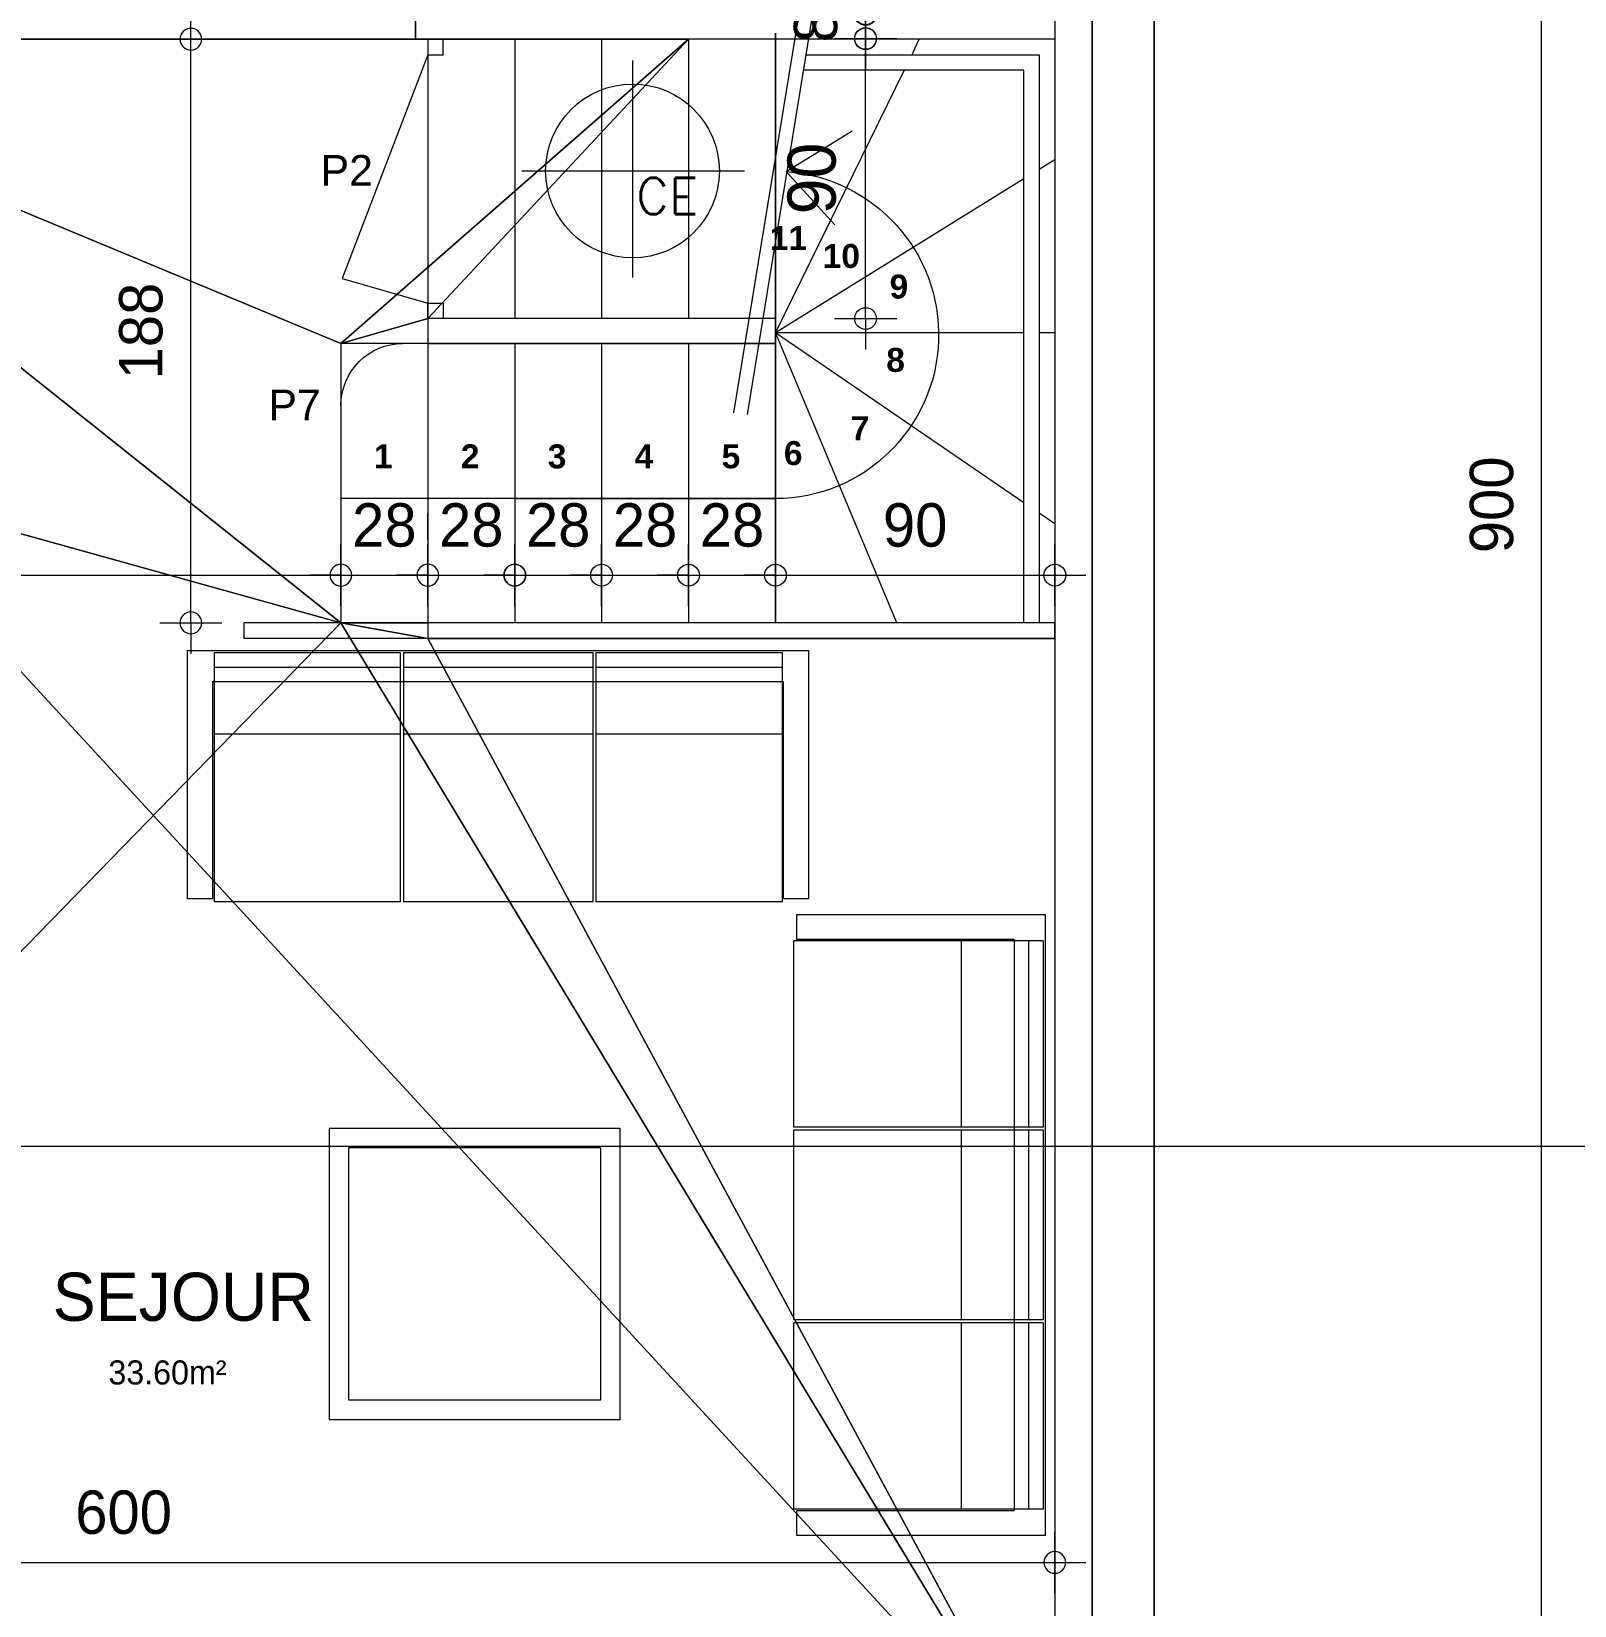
# Model space of a CAD drawing. Header units: metres. Extents: x 1.8 to 61.8, y -53.3 to -11.3.
# Drawn here: x 22.38 to 27.36, y -22.85 to -17.77 of the extents above; entities that cross this region are included whole.
import ezdxf
from ezdxf.enums import TextEntityAlignment as Align
from ezdxf.lldxf.tags import DXFTag

# ---------------------------------------------------------------- set-up
doc = ezdxf.new("R2010")
doc.units = ezdxf.units.M
doc.header["$MEASUREMENT"] = 0
for name, color, linetype in [('Calque commun', 7, 'Continuous'), ('Cotations', 7, 'Continuous'), ('Textes', 7, 'Continuous')]:
    doc.layers.add(name, color=color, linetype=linetype)
doc.styles.add('Arial14', font='arial.ttf', dxfattribs={"height": 0.098961})
doc.styles.add('Arial6', font='arialbd.ttf', dxfattribs={"height": 0.077267})
doc.styles.add('Century Gothic Gras', font='txt.shx', dxfattribs={"height": 0.116336})
doc.styles.add('Century Gothic12', font='GOTHIC.TTF', dxfattribs={"height": 0.077575})
doc.styles.add('Century Gothic18', font='GOTHIC.TTF', dxfattribs={"height": 0.139636})
doc.styles.add('Century Gothic21', font='GOTHIC.TTF', dxfattribs={"height": 0.155151})
doc.styles.add('Century Gothic22', font='GOTHIC.TTF', dxfattribs={"height": 0.155151})
tags = doc.linetypes.add('DASHDOT2', pattern=[0.5, 0.25, -0.125, 0, -0.125]).pattern_tags.tags
tags[10:11] = [DXFTag(74, 4), DXFTag(75, 0), DXFTag(340, '0'), DXFTag(46, 1.0), DXFTag(50, 0.0), DXFTag(44, 0.0), DXFTag(45, 0.0)]
tags[8:9] = [DXFTag(74, 4), DXFTag(75, 0), DXFTag(340, '0'), DXFTag(46, 1.0), DXFTag(50, 0.0), DXFTag(44, 0.0), DXFTag(45, 0.0)]
tags[6:7] = [DXFTag(74, 4), DXFTag(75, 0), DXFTag(340, '0'), DXFTag(46, 1.0), DXFTag(50, 0.0), DXFTag(44, 0.0), DXFTag(45, 0.0)]
tags[4:5] = [DXFTag(74, 4), DXFTag(75, 0), DXFTag(340, '0'), DXFTag(46, 1.0), DXFTag(50, 0.0), DXFTag(44, 0.0), DXFTag(45, 0.0)]
tags = doc.linetypes.add('DOT2', pattern=[0.125, 0, -0.125]).pattern_tags.tags
tags[6:7] = [DXFTag(74, 4), DXFTag(75, 0), DXFTag(340, '0'), DXFTag(46, 1.0), DXFTag(50, 0.0), DXFTag(44, 0.0), DXFTag(45, 0.0)]
tags[4:5] = [DXFTag(74, 4), DXFTag(75, 0), DXFTag(340, '0'), DXFTag(46, 1.0), DXFTag(50, 0.0), DXFTag(44, 0.0), DXFTag(45, 0.0)]
tags = doc.linetypes.add('HIDDEN', pattern=[0.375, 0.25, -0.125]).pattern_tags.tags
tags[6:7] = [DXFTag(74, 4), DXFTag(75, 0), DXFTag(340, '0'), DXFTag(46, 1.0), DXFTag(50, 0.0), DXFTag(44, 0.0), DXFTag(45, 0.0)]
tags[4:5] = [DXFTag(74, 4), DXFTag(75, 0), DXFTag(340, '0'), DXFTag(46, 1.0), DXFTag(50, 0.0), DXFTag(44, 0.0), DXFTag(45, 0.0)]
tags = doc.linetypes.add('HIDDEN2', pattern=[0.1875, 0.125, -0.0625]).pattern_tags.tags
tags[6:7] = [DXFTag(74, 4), DXFTag(75, 0), DXFTag(340, '0'), DXFTag(46, 1.0), DXFTag(50, 0.0), DXFTag(44, 0.0), DXFTag(45, 0.0)]
tags[4:5] = [DXFTag(74, 4), DXFTag(75, 0), DXFTag(340, '0'), DXFTag(46, 1.0), DXFTag(50, 0.0), DXFTag(44, 0.0), DXFTag(45, 0.0)]
tags = doc.linetypes.add('HIDDENX2', pattern=[0.75, 0.5, -0.25]).pattern_tags.tags
tags[6:7] = [DXFTag(74, 4), DXFTag(75, 0), DXFTag(340, '0'), DXFTag(46, 1.0), DXFTag(50, 0.0), DXFTag(44, 0.0), DXFTag(45, 0.0)]
tags[4:5] = [DXFTag(74, 4), DXFTag(75, 0), DXFTag(340, '0'), DXFTag(46, 1.0), DXFTag(50, 0.0), DXFTag(44, 0.0), DXFTag(45, 0.0)]

# ---------------------------------------------------------------- blocks, each defined once
blk = doc.blocks.new('Block52090')
at = {"layer": 'Calque commun', "color": 7, "linetype": 'Continuous', "lineweight": 18}
blk.add_line((26.0015, -14.7998), (26.0015, -23.7998), dxfattribs=at)
at = {"layer": 'Calque commun', "color": 7, "linetype": 'Continuous', "lineweight": 9}
for p, q in [((25.8015, -14.9998), (25.8015, -23.5998)), ((25.6815, -15.1198), (25.6815, -23.4798))]:
    blk.add_line(p, q, dxfattribs=at)
blk = doc.blocks.new('DimLine52448')
at = {"layer": 'Calque commun', "color": 5, "linetype": 'Continuous', "lineweight": 9}
blk.add_line((27.2499, -23.7998, 0), (27.2499, -14.7998, 0), dxfattribs=at)
at = {"layer": 'Calque commun', "color": 5, "linetype": 'Continuous', "lineweight": 9, "style": 'Century Gothic18'}
blk.add_text('900', height=0.13964, rotation=90, dxfattribs=at).set_placement((27.1999, -19.2998, 0), align=Align.BOTTOM_CENTER)
blk = doc.blocks.new('new297')
at = {"layer": 'Calque commun', "color": 5, "linetype": 'Continuous', "lineweight": 9}
blk.add_arc((0, 0), 0.5, 0, 359.99941, dxfattribs=at)
blk = doc.blocks.new('new298')
at = {"layer": 'Calque commun', "color": 5, "linetype": 'Continuous', "lineweight": 9}
blk.add_arc((0, 0), 0.5, 0, 359.99941, dxfattribs=at)
blk = doc.blocks.new('DimLine56878')
at = {"layer": 'Calque commun', "color": 5, "linetype": 'Continuous', "lineweight": 9}
for p, q in [((19.6815, -22.8068), (19.6815, -22.6068)), ((25.6815, -22.8068), (25.6815, -22.6068)), ((19.6815, -22.7068), (19.5815, -22.7068)), ((19.6815, -22.7068), (25.6815, -22.7068)), ((25.6815, -22.7068), (25.7815, -22.7068))]:
    blk.add_line(p, q, dxfattribs=at)
at = {"layer": 'Calque commun', "color": 5, "linetype": 'Continuous', "lineweight": 9, "xscale": 0.07000000029802322, "yscale": 0.07000000029802322, "zscale": 0.07000000029802322}
for name, p in [('new297', (19.6815, -22.7068)), ('new298', (25.6815, -22.7068))]:
    blk.add_blockref(name, p, dxfattribs=at)
at = {"layer": 'Calque commun', "color": 5, "linetype": 'Continuous', "lineweight": 9, "style": 'Century Gothic18'}
blk.add_text('600', height=0.13964, dxfattribs=at).set_placement((22.6815, -22.6568), align=Align.BOTTOM_CENTER)
blk = doc.blocks.new('ce')
at = {"layer": 'Calque commun', "color": 6, "linetype": 'Continuous', "lineweight": 9}
for p, q in [((0.0007, 0.3427), (0.0007, -0.3562)), ((-0.3566, -0.0007), (0.3605, -0.0007))]:
    blk.add_line(p, q, dxfattribs=at)
blk.add_arc((0, 0), 0.28, 0, 359.9994, dxfattribs=at)
at = {"layer": 'Calque commun', "color": 6, "linetype": 'ByBlock', "lineweight": -2, "style": 'Century Gothic Gras'}
blk.add_text('CE', height=0.11634, rotation=359.9993, dxfattribs=at).set_placement((0.0123, -0.0123), align=Align.BOTTOM_LEFT)
blk = doc.blocks.new('sofa3')
at = {"layer": 'Calque commun', "color": 8, "linetype": 'ByBlock', "lineweight": 9}
for p, q in [((0, 0), (0, -0.8)), ((2, 0), (0, 0)), ((2, 0), (2, 0)), ((2, 0), (2, 0)), ((2, 0), (2, 0)), ((2, 0), (2, 0)), ((2, -0.8), (2, 0)), ((0.685, -0.0067), (0.085, -0.0067)), ((0.085, -0.0067), (0.085, -0.1)), ((0.685, -0.0067), (0.685, -0.1)), ((1.305, -0.0067), (0.695, -0.0067)), ((0.695, -0.0067), (0.695, -0.1)), ((1.305, -0.0067), (1.305, -0.1)), ((1.915, -0.0067), (1.315, -0.0067)), ((1.315, -0.0067), (1.315, -0.1)), ((1.915, -0.0067), (1.915, -0.1)), ((0.08, -0.1), (0.08, -0.1)), ((0.08, -0.1), (0.08, -0.1)), ((0.08, -0.1), (0.08, -0.1)), ((0.08, -0.1), (0.08, -0.1)), ((0.085, -0.1), (0.08, -0.1)), ((0.08, -0.74), (0.08, -0.1)), ((0.685, -0.054), (0.085, -0.054)), ((0.685, -0.1), (0.085, -0.1)), ((0.085, -0.1), (0.085, -0.14)), ((0.695, -0.1), (0.685, -0.1)), ((0.685, -0.1), (0.685, -0.14)), ((1.305, -0.054), (0.695, -0.054)), ((1.305, -0.1), (0.695, -0.1)), ((0.695, -0.1), (0.695, -0.14)), ((1.315, -0.1), (1.305, -0.1)), ((1.305, -0.1), (1.305, -0.14)), ((1.915, -0.054), (1.315, -0.054)), ((1.915, -0.1), (1.315, -0.1)), ((1.315, -0.1), (1.315, -0.14)), ((1.92, -0.1), (1.915, -0.1)), ((1.915, -0.1), (1.915, -0.14)), ((1.92, -0.1), (1.92, -0.1)), ((1.92, -0.1), (1.92, -0.1)), ((1.92, -0.1), (1.92, -0.1)), ((1.92, -0.1), (1.92, -0.1)), ((1.92, -0.1), (1.92, -0.74)), ((0.085, -0.11), (0.085, -0.11)), ((0.085, -0.11), (0.085, -0.11)), ((0.085, -0.14), (0.085, -0.81)), ((0.685, -0.11), (0.685, -0.11)), ((0.685, -0.11), (0.685, -0.11)), ((0.685, -0.14), (0.685, -0.81)), ((0.695, -0.11), (0.695, -0.11)), ((0.695, -0.11), (0.695, -0.11)), ((0.695, -0.14), (0.695, -0.81)), ((1.305, -0.11), (1.305, -0.11)), ((1.305, -0.11), (1.305, -0.11)), ((1.305, -0.14), (1.305, -0.81)), ((1.315, -0.11), (1.315, -0.11)), ((1.315, -0.11), (1.315, -0.11)), ((1.315, -0.14), (1.315, -0.81)), ((1.915, -0.11), (1.915, -0.11)), ((1.915, -0.11), (1.915, -0.11)), ((1.915, -0.14), (1.915, -0.81)), ((0.085, -0.27), (0.685, -0.27)), ((0.695, -0.27), (1.305, -0.27)), ((1.315, -0.27), (1.915, -0.27)), ((0.08, -0.76), (0.08, -0.74)), ((0.08, -0.8), (0.08, -0.76)), ((1.92, -0.74), (1.92, -0.76)), ((1.92, -0.76), (1.92, -0.8)), ((0, -0.8), (0, -0.8)), ((0, -0.8), (0, -0.8)), ((0, -0.8), (0.08, -0.8)), ((0.08, -0.8), (0.08, -0.8)), ((0.08, -0.8), (0.08, -0.8)), ((0.085, -0.81), (0.085, -0.81)), ((0.085, -0.81), (0.085, -0.81)), ((0.085, -0.81), (0.685, -0.81)), ((0.685, -0.81), (0.685, -0.81)), ((0.685, -0.81), (0.685, -0.81)), ((0.695, -0.81), (0.695, -0.81)), ((0.695, -0.81), (0.695, -0.81)), ((0.695, -0.81), (1.305, -0.81)), ((1.305, -0.81), (1.305, -0.81)), ((1.305, -0.81), (1.305, -0.81)), ((1.315, -0.81), (1.315, -0.81)), ((1.315, -0.81), (1.315, -0.81)), ((1.315, -0.81), (1.915, -0.81)), ((1.915, -0.81), (1.915, -0.81)), ((1.915, -0.81), (1.915, -0.81)), ((1.92, -0.8), (1.92, -0.8)), ((1.92, -0.8), (1.92, -0.8)), ((1.92, -0.8), (2, -0.8))]:
    blk.add_line(p, q, dxfattribs=at)
blk = doc.blocks.new('lrtbl3')
at = {"layer": 'Calque commun', "color": 8, "linetype": 'ByBlock', "lineweight": 9}
for p, q in [((0, 0), (0.6, 0)), ((0, -0.6), (0, 0)), ((0.6, 0), (0.6, -0.6)), ((0.04, -0.04), (0.56, -0.04)), ((0.04, -0.56), (0.04, -0.04)), ((0.56, -0.04), (0.56, -0.56)), ((0.56, -0.56), (0.04, -0.56)), ((0.6, -0.6), (0, -0.6))]:
    blk.add_line(p, q, dxfattribs=at)
blk = doc.blocks.new('XMODULE1PG')
at = {"layer": 'Calque commun', "color": 5, "linetype": 'Continuous', "lineweight": 9}
blk.add_arc((0, 0), 0.5, 0, 359.99941, dxfattribs=at)
blk = doc.blocks.new('XMODULE1PG2')
at = {"layer": 'Calque commun', "color": 5, "linetype": 'Continuous', "lineweight": 9}
blk.add_arc((0, 0), 0.5, 0, 359.99941, dxfattribs=at)
blk = doc.blocks.new('DimLine53340')
at = {"layer": 'Calque commun', "color": 5, "linetype": 'Continuous', "lineweight": 9}
for p, q in [((6.8815, -23.6782), (6.8815, -23.4782)), ((12.8815, -23.6782), (12.8815, -23.4782)), ((6.8815, -23.5782), (6.7815, -23.5782)), ((6.8815, -23.5782), (12.8815, -23.5782)), ((12.8815, -23.5782), (12.9815, -23.5782))]:
    blk.add_line(p, q, dxfattribs=at)
at = {"layer": 'Calque commun', "color": 5, "linetype": 'Continuous', "lineweight": 9, "xscale": 0.07000000029802322, "yscale": 0.07000000029802322, "zscale": 0.07000000029802322}
for name, p in [('XMODULE1PG', (6.8815, -23.5782)), ('XMODULE1PG2', (12.8815, -23.5782))]:
    blk.add_blockref(name, p, dxfattribs=at)
at = {"layer": 'Calque commun', "color": 5, "linetype": 'Continuous', "lineweight": 9, "style": 'Century Gothic18'}
blk.add_text('600', height=0.13964, dxfattribs=at).set_placement((9.8815, -23.5282), align=Align.BOTTOM_CENTER)
blk = doc.blocks.new('XMODULE1PG3')
at = {"layer": 'Calque commun', "color": 5, "linetype": 'Continuous', "lineweight": 9}
blk.add_arc((0, 0), 0.5, 0, 359.99941, dxfattribs=at)
blk = doc.blocks.new('XMODULE1PG4')
at = {"layer": 'Calque commun', "color": 5, "linetype": 'Continuous', "lineweight": 9}
blk.add_arc((0, 0), 0.5, 0, 359.99941, dxfattribs=at)
blk = doc.blocks.new('DimLine53356')
at = {"layer": 'Calque commun', "color": 5, "linetype": 'Continuous', "lineweight": 9}
for p, q in [((11.9815, -20.4977), (11.9815, -20.2977)), ((12.8815, -20.4977), (12.8815, -20.2977)), ((11.9815, -20.3977), (11.8815, -20.3977)), ((11.9815, -20.3977), (12.8815, -20.3977)), ((12.8815, -20.3977), (12.9815, -20.3977))]:
    blk.add_line(p, q, dxfattribs=at)
at = {"layer": 'Calque commun', "color": 5, "linetype": 'Continuous', "lineweight": 9, "extrusion": (0, 0, -1), "xscale": 0.07000000029802322, "yscale": 0.07000000029802322, "zscale": 0.07000000029802322}
for name, p in [('XMODULE1PG3', (-11.9815, -20.3977)), ('XMODULE1PG4', (-12.8815, -20.3977))]:
    blk.add_blockref(name, p, dxfattribs=at)
at = {"layer": 'Calque commun', "color": 5, "linetype": 'Continuous', "lineweight": 9, "style": 'Century Gothic18'}
blk.add_text('90', height=0.13964, dxfattribs=at).set_placement((12.4315, -20.3477), align=Align.BOTTOM_CENTER)
blk = doc.blocks.new('XMODULE1PG5')
at = {"layer": 'Calque commun', "color": 5, "linetype": 'Continuous', "lineweight": 9}
blk.add_arc((0, 0), 0.5, 0, 359.99941, dxfattribs=at)
blk = doc.blocks.new('XMODULE1PG6')
at = {"layer": 'Calque commun', "color": 5, "linetype": 'Continuous', "lineweight": 9}
blk.add_arc((0, 0), 0.5, 0, 359.99941, dxfattribs=at)
blk = doc.blocks.new('DimLine53364')
at = {"layer": 'Calque commun', "color": 5, "linetype": 'Continuous', "lineweight": 9}
for p, q in [((11.7015, -20.4977), (11.7015, -20.2977)), ((11.9815, -20.4977), (11.9815, -20.2977)), ((11.7015, -20.3977), (11.6015, -20.3977)), ((11.7015, -20.3977), (11.9815, -20.3977)), ((11.9815, -20.3977), (12.0815, -20.3977))]:
    blk.add_line(p, q, dxfattribs=at)
at = {"layer": 'Calque commun', "color": 5, "linetype": 'Continuous', "lineweight": 9, "extrusion": (0, 0, -1), "xscale": 0.07000000029802322, "yscale": 0.07000000029802322, "zscale": 0.07000000029802322}
for name, p in [('XMODULE1PG5', (-11.7015, -20.3977)), ('XMODULE1PG6', (-11.9815, -20.3977))]:
    blk.add_blockref(name, p, dxfattribs=at)
at = {"layer": 'Calque commun', "color": 5, "linetype": 'Continuous', "lineweight": 9, "style": 'Century Gothic18'}
blk.add_text('28', height=0.13964, dxfattribs=at).set_placement((11.8415, -20.3477), align=Align.BOTTOM_CENTER)
blk = doc.blocks.new('XMODULE1PG7')
at = {"layer": 'Calque commun', "color": 5, "linetype": 'Continuous', "lineweight": 9}
blk.add_arc((0, 0), 0.5, 0, 359.99941, dxfattribs=at)
blk = doc.blocks.new('XMODULE1PG8')
at = {"layer": 'Calque commun', "color": 5, "linetype": 'Continuous', "lineweight": 9}
blk.add_arc((0, 0), 0.5, 0, 359.99941, dxfattribs=at)
blk = doc.blocks.new('DimLine53372')
at = {"layer": 'Calque commun', "color": 5, "linetype": 'Continuous', "lineweight": 9}
for p, q in [((11.4215, -20.4977), (11.4215, -20.2977)), ((11.7015, -20.4977), (11.7015, -20.2977)), ((11.4215, -20.3977), (11.3215, -20.3977)), ((11.4215, -20.3977), (11.7015, -20.3977)), ((11.7015, -20.3977), (11.8015, -20.3977))]:
    blk.add_line(p, q, dxfattribs=at)
at = {"layer": 'Calque commun', "color": 5, "linetype": 'Continuous', "lineweight": 9, "extrusion": (0, 0, -1), "xscale": 0.07000000029802322, "yscale": 0.07000000029802322, "zscale": 0.07000000029802322}
for name, p in [('XMODULE1PG7', (-11.4215, -20.3977)), ('XMODULE1PG8', (-11.7015, -20.3977))]:
    blk.add_blockref(name, p, dxfattribs=at)
at = {"layer": 'Calque commun', "color": 5, "linetype": 'Continuous', "lineweight": 9, "style": 'Century Gothic18'}
blk.add_text('28', height=0.13964, dxfattribs=at).set_placement((11.5615, -20.3477), align=Align.BOTTOM_CENTER)
blk = doc.blocks.new('XMODULE1PG9')
at = {"layer": 'Calque commun', "color": 5, "linetype": 'Continuous', "lineweight": 9}
blk.add_arc((0, 0), 0.5, 0, 359.99941, dxfattribs=at)
blk = doc.blocks.new('XMODULE1PG10')
at = {"layer": 'Calque commun', "color": 5, "linetype": 'Continuous', "lineweight": 9}
blk.add_arc((0, 0), 0.5, 0, 359.99941, dxfattribs=at)
blk = doc.blocks.new('DimLine53380')
at = {"layer": 'Calque commun', "color": 5, "linetype": 'Continuous', "lineweight": 9}
for p, q in [((11.1415, -20.4977), (11.1415, -20.2977)), ((11.4215, -20.4977), (11.4215, -20.2977)), ((11.1415, -20.3977), (11.0415, -20.3977)), ((11.1415, -20.3977), (11.4215, -20.3977)), ((11.4215, -20.3977), (11.5215, -20.3977))]:
    blk.add_line(p, q, dxfattribs=at)
at = {"layer": 'Calque commun', "color": 5, "linetype": 'Continuous', "lineweight": 9, "extrusion": (0, 0, -1), "xscale": 0.07000000029802322, "yscale": 0.07000000029802322, "zscale": 0.07000000029802322}
for name, p in [('XMODULE1PG9', (-11.1415, -20.3977)), ('XMODULE1PG10', (-11.4215, -20.3977))]:
    blk.add_blockref(name, p, dxfattribs=at)
at = {"layer": 'Calque commun', "color": 5, "linetype": 'Continuous', "lineweight": 9, "style": 'Century Gothic18'}
blk.add_text('28', height=0.13964, dxfattribs=at).set_placement((11.2815, -20.3477), align=Align.BOTTOM_CENTER)
blk = doc.blocks.new('XMODULE1PG11')
at = {"layer": 'Calque commun', "color": 5, "linetype": 'Continuous', "lineweight": 9}
blk.add_arc((0, 0), 0.5, 0, 359.99941, dxfattribs=at)
blk = doc.blocks.new('XMODULE1PG12')
at = {"layer": 'Calque commun', "color": 5, "linetype": 'Continuous', "lineweight": 9}
blk.add_arc((0, 0), 0.5, 0, 359.99941, dxfattribs=at)
blk = doc.blocks.new('DimLine53388')
at = {"layer": 'Calque commun', "color": 5, "linetype": 'Continuous', "lineweight": 9}
for p, q in [((6.8815, -20.2977), (6.8815, -20.4977)), ((10.5816, -20.4977), (10.5816, -20.2977)), ((6.8815, -20.3977), (6.7815, -20.3977)), ((6.8815, -20.3977), (10.5816, -20.3977)), ((10.5816, -20.3977), (10.6816, -20.3977))]:
    blk.add_line(p, q, dxfattribs=at)
at = {"layer": 'Calque commun', "color": 5, "linetype": 'Continuous', "lineweight": 9, "xscale": 0.07000000029802322, "yscale": 0.07000000029802322, "zscale": 0.07000000029802322}
for name, p in [('XMODULE1PG11', (6.8815, -20.3977)), ('XMODULE1PG12', (10.5816, -20.3977))]:
    blk.add_blockref(name, p, dxfattribs=at)
at = {"layer": 'Calque commun', "color": 5, "linetype": 'Continuous', "lineweight": 9, "style": 'Century Gothic18'}
blk.add_text('370', height=0.13964, dxfattribs=at).set_placement((8.7315, -20.3477), align=Align.BOTTOM_CENTER)
blk = doc.blocks.new('XMODULE1PG33')
at = {"layer": 'Calque commun', "color": 5, "linetype": 'Continuous', "lineweight": 9}
blk.add_arc((0, 0), 0.5, 0, 359.99941, dxfattribs=at)
blk = doc.blocks.new('XMODULE1PG34')
at = {"layer": 'Calque commun', "color": 5, "linetype": 'Continuous', "lineweight": 9}
blk.add_arc((0, 0), 0.5, 0, 359.99941, dxfattribs=at)
blk = doc.blocks.new('DimLine53484')
at = {"layer": 'Calque commun', "color": 5, "linetype": 'Continuous', "lineweight": 9}
for p, q in [((12.272, -17.6912), (12.272, -17.5912)), ((12.372, -17.6912), (12.172, -17.6912)), ((12.272, -18.5912), (12.272, -17.6912)), ((12.372, -18.5912), (12.172, -18.5912)), ((12.272, -18.5912), (12.272, -18.6912))]:
    blk.add_line(p, q, dxfattribs=at)
at = {"layer": 'Calque commun', "color": 5, "linetype": 'Continuous', "lineweight": 9, "extrusion": (0, 0, -1), "xscale": 0.07000000029802322, "yscale": 0.07000000029802322, "zscale": 0.07000000029802322, "rotation": 90}
for name, p in [('XMODULE1PG34', (-12.272, -17.6912)), ('XMODULE1PG33', (-12.272, -18.5912))]:
    blk.add_blockref(name, p, dxfattribs=at)
at = {"layer": 'Calque commun', "color": 5, "linetype": 'Continuous', "lineweight": 9, "style": 'Century Gothic18'}
blk.add_text('90', height=0.13964, rotation=90, dxfattribs=at).set_placement((12.222, -18.1412), align=Align.BOTTOM_CENTER)
blk = doc.blocks.new('XMODULE1PG41')
at = {"layer": 'Calque commun', "color": 5, "linetype": 'Continuous', "lineweight": 9}
blk.add_arc((0, 0), 0.5, 0, 359.99941, dxfattribs=at)
blk = doc.blocks.new('XMODULE1PG42')
at = {"layer": 'Calque commun', "color": 5, "linetype": 'Continuous', "lineweight": 9}
blk.add_arc((0, 0), 0.5, 0, 359.99941, dxfattribs=at)
blk = doc.blocks.new('DimLine53966')
at = {"layer": 'Calque commun', "color": 5, "linetype": 'Continuous', "lineweight": 9}
for p, q in [((12.272, -18.6687), (12.272, -18.5687)), ((12.172, -18.6687), (12.372, -18.6687)), ((12.272, -19.5712), (12.272, -18.6687)), ((12.172, -19.5712), (12.372, -19.5712)), ((12.272, -19.5712), (12.272, -19.6712))]:
    blk.add_line(p, q, dxfattribs=at)
at = {"layer": 'Calque commun', "color": 5, "linetype": 'Continuous', "lineweight": 9, "extrusion": (0, 0, -1), "xscale": 0.07000000029802322, "yscale": 0.07000000029802322, "zscale": 0.07000000029802322, "rotation": 90}
for name, p in [('XMODULE1PG42', (-12.272, -18.6687)), ('XMODULE1PG41', (-12.272, -19.5712))]:
    blk.add_blockref(name, p, dxfattribs=at)
at = {"layer": 'Calque commun', "color": 5, "linetype": 'Continuous', "lineweight": 9, "style": 'Century Gothic22'}
blk.add_text('90', height=0.15515, rotation=90, dxfattribs=at).set_placement((12.222, -19.1199), align=Align.BOTTOM_CENTER)
blk = doc.blocks.new('XMODULE1PG53')
at = {"layer": 'Calque commun', "color": 5, "linetype": 'Continuous', "lineweight": 9}
blk.add_arc((0, 0), 0.5, 0, 359.99941, dxfattribs=at)
blk = doc.blocks.new('XMODULE1PG54')
at = {"layer": 'Calque commun', "color": 5, "linetype": 'Continuous', "lineweight": 9}
blk.add_arc((0, 0), 0.5, 0, 359.99941, dxfattribs=at)
blk = doc.blocks.new('DimLine55987')
at = {"layer": 'Calque commun', "color": 5, "linetype": 'Continuous', "lineweight": 9}
for p, q in [((10.8615, -20.4977), (10.8615, -20.2977)), ((11.1415, -20.4977), (11.1415, -20.2977)), ((10.8615, -20.3977), (10.7615, -20.3977)), ((10.8615, -20.3977), (11.1415, -20.3977)), ((11.1415, -20.3977), (11.2415, -20.3977))]:
    blk.add_line(p, q, dxfattribs=at)
at = {"layer": 'Calque commun', "color": 5, "linetype": 'Continuous', "lineweight": 9, "xscale": 0.07000000029802322, "yscale": 0.07000000029802322, "zscale": 0.07000000029802322}
for name, p in [('XMODULE1PG53', (10.8615, -20.3977)), ('XMODULE1PG54', (11.1415, -20.3977))]:
    blk.add_blockref(name, p, dxfattribs=at)
at = {"layer": 'Calque commun', "color": 5, "linetype": 'Continuous', "lineweight": 9, "style": 'Century Gothic18'}
blk.add_text('28', height=0.13964, dxfattribs=at).set_placement((11.0015, -20.3477), align=Align.BOTTOM_CENTER)
blk = doc.blocks.new('XMODULE1PG55')
at = {"layer": 'Calque commun', "color": 5, "linetype": 'Continuous', "lineweight": 9}
blk.add_arc((0, 0), 0.5, 0, 359.99941, dxfattribs=at)
blk = doc.blocks.new('XMODULE1PG56')
at = {"layer": 'Calque commun', "color": 5, "linetype": 'Continuous', "lineweight": 9}
blk.add_arc((0, 0), 0.5, 0, 359.99941, dxfattribs=at)
blk = doc.blocks.new('DimLine55995')
at = {"layer": 'Calque commun', "color": 5, "linetype": 'Continuous', "lineweight": 9}
for p, q in [((10.5815, -20.4977), (10.5815, -20.2977)), ((10.8615, -20.4977), (10.8615, -20.2977)), ((10.5815, -20.3977), (10.4815, -20.3977)), ((10.5815, -20.3977), (10.8615, -20.3977)), ((10.8615, -20.3977), (10.9615, -20.3977))]:
    blk.add_line(p, q, dxfattribs=at)
at = {"layer": 'Calque commun', "color": 5, "linetype": 'Continuous', "lineweight": 9, "xscale": 0.07000000029802322, "yscale": 0.07000000029802322, "zscale": 0.07000000029802322}
for name, p in [('XMODULE1PG55', (10.5815, -20.3977)), ('XMODULE1PG56', (10.8615, -20.3977))]:
    blk.add_blockref(name, p, dxfattribs=at)
at = {"layer": 'Calque commun', "color": 5, "linetype": 'Continuous', "lineweight": 9, "style": 'Century Gothic18'}
blk.add_text('28', height=0.13964, dxfattribs=at).set_placement((10.7215, -20.3477), align=Align.BOTTOM_CENTER)
blk = doc.blocks.new('XMODULE1PG57')
at = {"layer": 'Calque commun', "color": 5, "linetype": 'Continuous', "lineweight": 9}
blk.add_arc((0, 0), 0.5, 0, 359.99941, dxfattribs=at)
blk = doc.blocks.new('XMODULE1PG58')
at = {"layer": 'Calque commun', "color": 5, "linetype": 'Continuous', "lineweight": 9}
blk.add_arc((0, 0), 0.5, 0, 359.99941, dxfattribs=at)
blk = doc.blocks.new('DimLine59627')
at = {"layer": 'Calque commun', "color": 5, "linetype": 'Continuous', "lineweight": 9}
for p, q in [((12.272, -18.5897), (12.272, -18.4897)), ((12.372, -18.5897), (12.172, -18.5897)), ((12.272, -18.6697), (12.272, -18.5897)), ((12.372, -18.6697), (12.172, -18.6697)), ((12.272, -18.6697), (12.272, -18.7697))]:
    blk.add_line(p, q, dxfattribs=at)
at = {"layer": 'Calque commun', "color": 5, "linetype": 'Continuous', "lineweight": 9, "extrusion": (0, 0, -1), "xscale": 0.07000000029802322, "yscale": 0.07000000029802322, "zscale": 0.07000000029802322, "rotation": 90}
for name, p in [('XMODULE1PG58', (-12.272, -18.5897)), ('XMODULE1PG57', (-12.272, -18.6697))]:
    blk.add_blockref(name, p, dxfattribs=at)
at = {"layer": 'Calque commun', "color": 5, "linetype": 'Continuous', "lineweight": 9, "style": 'Century Gothic18'}
blk.add_text('8', height=0.1396, rotation=89.9973, dxfattribs=at).set_placement((12.222, -18.6297), align=Align.BOTTOM_CENTER)
blk = doc.blocks.new('XMODULE1PG59')
at = {"layer": 'Calque commun', "color": 5, "linetype": 'Continuous', "lineweight": 9}
blk.add_arc((0, 0), 0.5, 0, 359.99941, dxfattribs=at)
blk = doc.blocks.new('XMODULE1PG60')
at = {"layer": 'Calque commun', "color": 5, "linetype": 'Continuous', "lineweight": 9}
blk.add_arc((0, 0), 0.5, 0, 359.99941, dxfattribs=at)
blk = doc.blocks.new('DimLine60835')
at = {"layer": 'Calque commun', "color": 5, "linetype": 'Continuous', "lineweight": 9}
for p, q in [((10.0984, -18.6712), (10.0984, -18.5712)), ((9.9984, -18.6712), (10.1984, -18.6712)), ((10.0984, -20.5513), (10.0984, -18.6712)), ((9.9984, -20.5513), (10.1984, -20.5513)), ((10.0984, -20.5513), (10.0984, -20.6513))]:
    blk.add_line(p, q, dxfattribs=at)
at = {"layer": 'Calque commun', "color": 5, "linetype": 'Continuous', "lineweight": 9, "xscale": 0.07000000029802322, "yscale": 0.07000000029802322, "zscale": 0.07000000029802322, "rotation": 90}
for name, p in [('XMODULE1PG60', (10.0984, -18.6712)), ('XMODULE1PG59', (10.0984, -20.5513))]:
    blk.add_blockref(name, p, dxfattribs=at)
at = {"layer": 'Calque commun', "color": 5, "linetype": 'Continuous', "lineweight": 9, "style": 'Century Gothic18'}
blk.add_text('188', height=0.13964, rotation=90, dxfattribs=at).set_placement((10.0484, -19.6113), align=Align.BOTTOM_CENTER)
blk = doc.blocks.new('XMODULE1PG73')
at = {"layer": 'Calque commun', "color": 7, "linetype": 'DASHDOT2', "lineweight": 9}
for p, q in [((11.8474, -19.875), (12.0772, -18.4685)), ((11.8914, -19.8805), (12.1211, -18.474))]:
    blk.add_line(p, q, dxfattribs=at)
at = {"layer": 'Calque commun', "color": 7, "linetype": 'Continuous', "lineweight": 18}
for p, q in [((10.8215, -18.5912), (10.8215, -18.6712)), ((12.8814, -18.5912), (12.8814, -18.6712)), ((12.8814, -18.6712), (10.8215, -18.6712)), ((11.9815, -19.5712), (10.8615, -19.5712)), ((10.8615, -19.5712), (10.8615, -19.6512)), ((11.9815, -19.5712), (11.9815, -19.6512)), ((11.9815, -19.6512), (10.8615, -19.6512))]:
    blk.add_line(p, q, dxfattribs=at)
at = {"layer": 'Calque commun', "color": 7, "linetype": 'HIDDEN2', "lineweight": 9}
for p, q in [((11.9815, -19.6512), (11.9815, -18.6513)), ((11.9815, -18.6513), (11.9815, -19.6512)), ((11.9815, -18.6513), (11.9815, -19.5712)), ((10.8615, -18.6712), (11.1915, -18.6712)), ((10.8615, -18.6712), (10.8615, -19.5712)), ((11.1415, -18.6712), (11.1415, -19.5712)), ((11.4215, -18.6712), (11.4215, -19.5712)), ((11.7015, -18.6712), (11.7015, -19.5712)), ((11.9815, -19.6512), (11.9815, -20.5513))]:
    blk.add_line(p, q, dxfattribs=at)
at = {"layer": 'Calque commun', "color": 7, "linetype": 'HIDDEN', "lineweight": 9}
for p, q in [((10.8215, -18.6712), (8.2216, -18.6712)), ((8.2816, -18.6712), (10.8215, -18.6712)), ((10.8215, -18.6712), (10.8215, -18.6712))]:
    blk.add_line(p, q, dxfattribs=at)
at = {"layer": 'Calque commun', "color": 7, "linetype": 'Continuous', "lineweight": 9}
for p, q in [((10.9115, -18.6712), (10.8615, -18.6712)), ((10.8615, -18.6712), (10.8615, -18.7213)), ((10.9115, -18.7213), (10.9115, -18.6712)), ((12.429, -18.7038), (12.4205, -18.7212)), ((12.4247, -18.7125), (12.445, -18.6712)), ((10.8615, -18.7213), (10.5853, -19.4418)), ((10.8615, -18.7213), (10.9115, -18.7213)), ((12.0807, -18.7212), (12.8315, -18.7212)), ((12.8315, -18.7212), (12.8315, -20.5513)), ((12.3959, -18.7712), (11.9815, -19.6162)), ((12.7815, -18.7712), (12.0726, -18.7712)), ((12.7815, -20.5513), (12.7815, -18.7712)), ((12.0164, -19.0976), (12.2283, -18.9664)), ((12.8315, -19.0894), (12.8815, -19.0584)), ((12.0164, -19.0976), (12.1724, -19.2692)), ((12.1724, -19.2692), (12.0164, -19.0976)), ((11.9815, -19.6162), (12.7815, -19.1204)), ((10.5853, -19.4418), (10.8615, -19.5212)), ((10.8615, -19.5212), (10.9115, -19.5212)), ((10.8615, -19.5712), (10.8615, -19.5212)), ((10.9115, -19.5212), (10.9115, -19.5712)), ((11.9815, -19.5712), (10.8615, -19.5712)), ((10.8615, -19.5712), (10.8615, -19.6512)), ((11.9815, -19.6512), (11.9815, -19.5712)), ((12.3729, -20.5512), (11.9815, -19.6162)), ((11.9815, -19.6162), (12.7815, -19.6162)), ((11.9815, -19.6162), (12.7815, -20.1638)), ((12.8315, -19.6162), (12.8815, -19.6162)), ((10.8615, -19.6512), (10.7815, -19.6512)), ((10.8615, -19.6512), (11.9815, -19.6512)), ((10.8615, -19.6512), (11.9815, -19.6512)), ((10.8615, -19.6512), (10.8615, -20.5513)), ((11.1415, -19.6512), (11.1415, -20.5513)), ((11.4215, -19.6512), (11.4215, -20.5513)), ((11.7015, -19.6512), (11.7015, -20.5513)), ((11.9815, -20.5513), (11.9815, -19.6512)), ((11.9815, -19.6512), (11.9815, -20.5513)), ((10.5815, -19.8512), (10.5815, -20.5513)), ((10.8615, -20.1138), (10.8615, -20.2846)), ((11.1415, -20.1512), (10.5815, -20.1512)), ((11.1415, -20.1512), (11.9815, -20.1512)), ((10.8615, -20.2846), (10.8615, -20.1992)), ((12.8815, -20.2323), (12.8315, -20.1981)), ((12.8815, -20.5513), (10.27, -20.5513)), ((10.27, -20.6013), (10.27, -20.5513)), ((12.8815, -20.6013), (12.8815, -20.5513)), ((12.8815, -20.6013), (10.27, -20.6013))]:
    blk.add_line(p, q, dxfattribs=at)
at = {"layer": 'Calque commun', "color": 9, "linetype": 'Continuous', "lineweight": 9}
for p, q in [((12.0807, -18.7212), (12.8315, -18.7212)), ((12.8315, -18.7212), (12.8315, -20.5513)), ((12.8315, -20.5513), (12.7815, -20.5513))]:
    blk.add_line(p, q, dxfattribs=at)
at = {"layer": 'Calque commun', "color": 7, "linetype": 'HIDDENX2', "lineweight": 9}
blk.add_line((11.9815, -20.1513), (11.1415, -20.1512), dxfattribs=at)
at = {"layer": 'Calque commun', "color": 7, "linetype": 'Continuous', "lineweight": 9, "extrusion": (6.12867e-17, 6.46634e-17, -1)}
blk.add_arc((-11.9798, -19.6238), 0.5275, 93.9984, 269.8133, dxfattribs=at)
at = {"layer": 'Calque commun', "color": 7, "linetype": 'Continuous', "lineweight": 9, "extrusion": (-6.07029e-17, 1.29664e-16, -1)}
blk.add_arc((-10.7815, -19.8512), 0.2, 0, 90, dxfattribs=at)
at = {"layer": 'Calque commun', "color": 5, "linetype": 'Continuous', "lineweight": 9}
for name in ['DimLine53484', 'DimLine59627', 'DimLine60835', 'DimLine53966', 'DimLine53388', 'DimLine55995', 'DimLine55987', 'DimLine53380', 'DimLine53372', 'DimLine53364', 'DimLine53356', 'DimLine53340']:
    blk.add_blockref(name, (0, 0), dxfattribs=at)
at = {"layer": 'Calque commun', "color": 0, "linetype": 'ByBlock', "lineweight": -2, "extrusion": (0, 0, -1), "xscale": -1, "yscale": -1, "zscale": -1}
blk.add_blockref('ce', (-11.521, -19.0956), dxfattribs=at)
at = {"layer": 'Calque commun', "color": 0, "linetype": 'DOT2', "lineweight": -2, "extrusion": (0, 0, -1), "xscale": -1, "yscale": -1, "zscale": -1}
for p, rotation in [((-12.0877, -20.6404), 180), ((-12.8509, -23.4912), -90.00000000000001)]:
    blk.add_blockref('sofa3', p, dxfattribs=dict(at, rotation=rotation))
at = {"layer": 'Calque commun', "color": 0, "linetype": 'DOT2', "lineweight": -2, "extrusion": (0, 0, -1), "xscale": -1.5625, "yscale": -1.5625, "zscale": -1.5625}
blk.add_blockref('lrtbl3', (-10.5437, -23.1174), dxfattribs=at)
at = {"layer": 'Calque commun', "color": 5, "linetype": 'ByBlock', "lineweight": -2, "style": 'Arial6'}
for s, height, p in [('11', 0.07727, (12.0833, -19.3735)), ('10', 0.07727, (12.2538, -19.4313)), ('9', 0.0773, (12.4092, -19.5298)), ('8', 0.0773, (12.3985, -19.7661)), ('7', 0.0773, (12.284, -19.9861)), ('1', 0.0773, (10.748, -20.0768)), ('2', 0.0773, (11.028, -20.0768)), ('3', 0.0773, (11.308, -20.0768)), ('4', 0.0773, (11.588, -20.0768)), ('5', 0.0773, (11.868, -20.0768)), ('6', 0.0773, (12.0686, -20.0663))]:
    blk.add_text(s, height=height, dxfattribs=at).set_placement(p, align=Align.BOTTOM_RIGHT)
at = {"layer": 'Calque commun', "color": 9, "linetype": 'ByBlock', "lineweight": -2, "style": 'Century Gothic12'}
blk.add_text('33.60m²', height=0.07758, dxfattribs=at).set_placement((9.8324, -22.9274), align=Align.TOP_LEFT)
at = {"layer": 'Textes', "color": 5, "linetype": 'ByBlock', "lineweight": -2, "style": 'Arial14'}
blk.add_text('P2', height=0.09896, dxfattribs=at).set_placement((10.6849, -19.1728), align=Align.BOTTOM_RIGHT)
at = {"layer": 'Textes', "color": 5, "linetype": 'ByBlock', "lineweight": -2}
for s, height, style, p in [('P7', 0.09896, 'Arial14', (10.3477, -19.7997)), ('SEJOUR', 0.15515, 'Century Gothic21', (9.6531, -22.6448))]:
    blk.add_text(s, height=height, dxfattribs=dict(at, style=style)).set_placement(p, align=Align.TOP_LEFT)
at = {"layer": 'Calque commun', "color": 9, "linetype": 'Continuous', "lineweight": 9}
mesh = blk.add_polyface(dxfattribs=at)
corners = [(10.8215, -18.6712), (10.8215, -15.9912), (8.2716, -15.9912), (8.2816, -18.6712)]
mesh.append_faces([[corners[k] for k in face] for face in [(0, 1, 2, 3)]], dxfattribs={"color": 9})
mesh = blk.add_polyface(dxfattribs=at)
corners = [(7.2216, -19.6158), (7.2216, -19.0635), (8.2215, -18.6712), (10.5815, -20.5513), (10.8615, -20.6013), (12.8815, -24.3512), (11.7015, -18.6712), (10.8615, -19.5712), (10.5815, -19.6512), (6.8815, -24.3512), (6.9215, -16.2714), (10.8615, -20.5513), (6.8815, -19.6158), (10.8615, -19.6512), (11.7015, -19.5712), (12.8815, -20.6013), (8.2215, -16.2714), (6.9215, -19.0635)]
mesh.append_faces([[corners[k] for k in face] for face in [(0, 9, 12), (8, 7, 13), (2, 10, 16)]], dxfattribs={"vtx0": -1, "color": 9})
mesh.append_faces([[corners[k] for k in face] for face in [(3, 4, 5), (6, 7, 8), (2, 1, 10), (0, 2, 3), (0, 3, 9)]], dxfattribs={"vtx0": -1, "vtx1": -1, "vtx2": -1, "color": 9})
mesh.append_faces([[corners[k] for k in face] for face in [(3, 5, 9)]], dxfattribs={"vtx0": -1, "vtx2": -1, "color": 9})
mesh.append_faces([[corners[k] for k in face] for face in [(0, 1, 2), (8, 3, 2), (2, 6, 8)]], dxfattribs={"vtx1": -1, "vtx2": -1, "color": 9})
mesh.append_faces([[corners[k] for k in face] for face in [(3, 11, 4), (6, 14, 7), (4, 15, 5), (1, 17, 10)]], dxfattribs={"vtx2": -1, "color": 9})

msp = doc.modelspace()

# ---------------------------------------------------------------- linework, layer by layer
at = {"layer": 'Calque commun', "color": 12, "linetype": 'Continuous', "lineweight": 18}
msp.add_line((25.8015, -23.6001), (25.8015, -15.0001), dxfattribs=at)
at = {"layer": 'Cotations', "color": 1, "linetype": 'DASHDOT2', "lineweight": 18}
msp.add_line((5.4524, -21.3661), (28.3799, -21.3661), dxfattribs=at)

# ---------------------------------------------------------------- block references
at = {"layer": 'Calque commun', "color": 5, "linetype": 'Continuous', "lineweight": 9}
for name in ['DimLine52448', 'DimLine56878']:
    msp.add_blockref(name, (0, 0), dxfattribs=at)
at = {"layer": 'Calque commun', "color": 0, "linetype": 'ByBlock', "lineweight": -2}
for name, p in [('Block52090', (0, 0)), ('XMODULE1PG73', (12.8, 0.8714))]:
    msp.add_blockref(name, p, dxfattribs=at)

# ---------------------------------------------------------------- meshes
at = {"layer": 'Calque commun', "color": 7, "linetype": 'Continuous', "lineweight": 9}
mesh = msp.add_polyface(dxfattribs=at)
corners = [(61.7636, -11.3086), (1.7636, -11.3086), (1.7636, -53.3086), (61.7636, -53.3086)]
mesh.append_faces([[corners[k] for k in face] for face in [(0, 1, 2, 3)]], dxfattribs={"color": 7})
at = {"layer": 'Calque commun', "color": 9, "linetype": 'Continuous', "lineweight": 9}
mesh = msp.add_polyface(dxfattribs=at)
corners = [(19.6015, -23.7998), (26.0015, -23.7998), (19.4015, -16.6352), (13.2015, -16.6352), (13.2015, -14.7998), (13.0015, -16.6352), (19.6015, -25.6352), (13.0015, -25.6352), (13.0015, -23.7998), (6.6016, -23.7998), (6.6016, -14.7998), (26.0015, -14.7998), (19.4015, -14.7998)]
mesh.append_faces([[corners[k] for k in face] for face in [(11, 2, 1)]], dxfattribs={"vtx0": -1, "vtx1": -1, "color": 9})
mesh.append_faces([[corners[k] for k in face] for face in [(0, 2, 8)]], dxfattribs={"vtx0": -1, "vtx1": -1, "vtx2": -1, "color": 9})
mesh.append_faces([[corners[k] for k in face] for face in [(0, 8, 7), (5, 9, 8)]], dxfattribs={"vtx0": -1, "vtx2": -1, "color": 9})
mesh.append_faces([[corners[k] for k in face] for face in [(3, 4, 5), (6, 0, 7)]], dxfattribs={"vtx1": -1, "color": 9})
mesh.append_faces([[corners[k] for k in face] for face in [(0, 1, 2), (4, 10, 5), (10, 9, 5), (2, 5, 8)]], dxfattribs={"vtx1": -1, "vtx2": -1, "color": 9})
mesh.append_faces([[corners[k] for k in face] for face in [(11, 12, 2)]], dxfattribs={"vtx2": -1, "color": 9})

doc.saveas('drawing.dxf')
